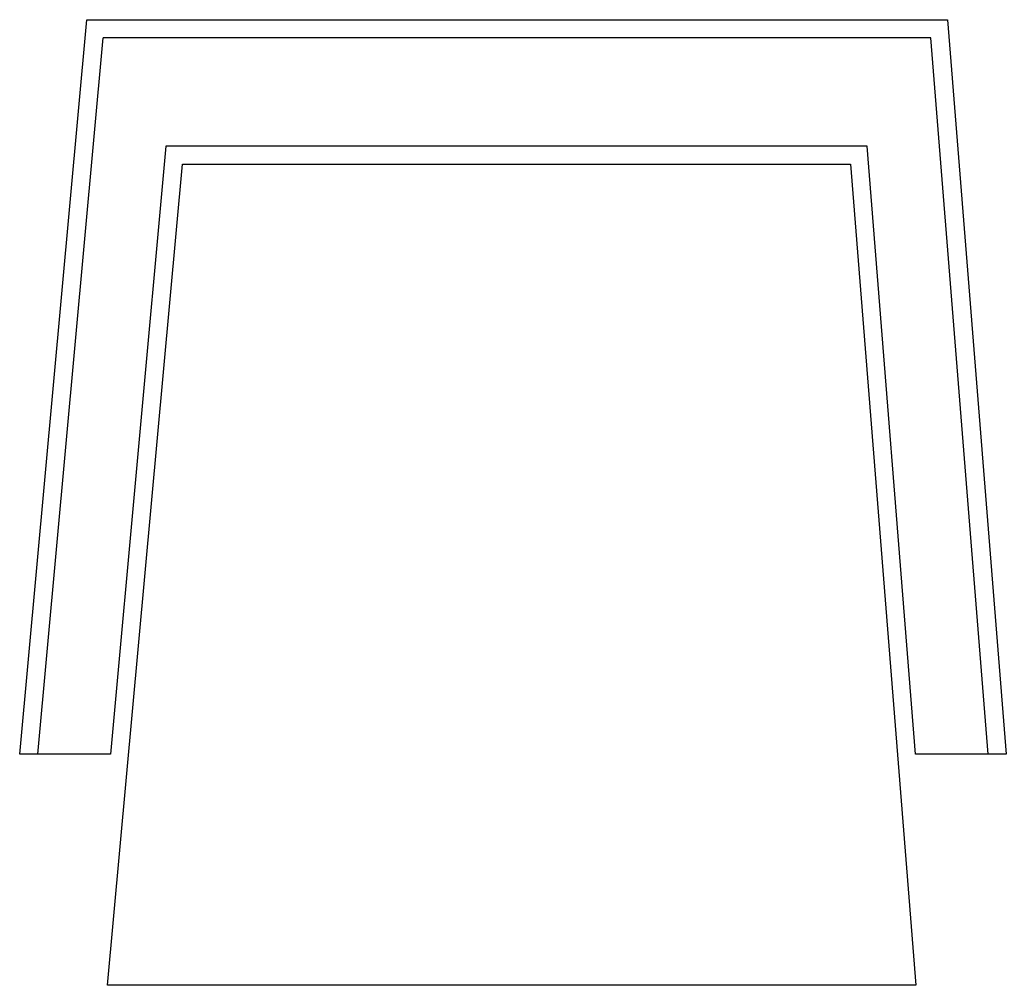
# Model space of a CAD drawing. Extents: x -27.5 to 27.1, y -53.4 to 0.
import ezdxf

# ---------------------------------------------------------------- set-up
doc = ezdxf.new("R2010")
doc.units = 0
doc.header["$MEASUREMENT"] = 0
doc.layers.get('0').update_dxf_attribs({"linetype": 'CONTINUOUS'})

msp = doc.modelspace()

# ---------------------------------------------------------------- linework, layer by layer
at = {"color": 0, "linetype": 'ByBlock'}
for p, q in [((-26.526, -40.641), (-22.905, -1)), ((22.894, -1), (-22.905, -1)), ((26.059, -40.641), (22.894, -1))]:
    msp.add_line(p, q, dxfattribs=at)
for points in [[(23.818, 0), (27.062, -40.641), (22.046, -40.641), (19.361, -7), (-19.436, -7), (-22.509, -40.641), (-27.53, -40.641), (-23.818, 0)], [(-22.672, -53.42), (-18.523, -8), (18.437, -8), (22.063, -53.42)]]:
    msp.add_lwpolyline(points, close=True, dxfattribs=at)

doc.saveas('drawing.dxf')
